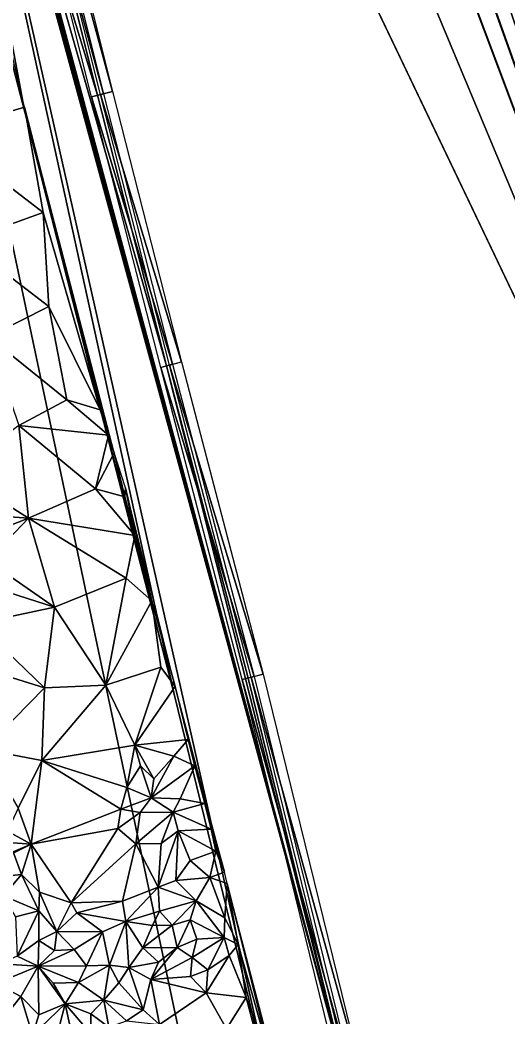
# Model space of a CAD drawing. Header units: metres. Extents: x -113 to 180, y -133 to 86.
# Drawn here: x -46.89 to -39, y -108.34 to -92.22 of the extents above; entities that cross this region are included whole.
import ezdxf

# ---------------------------------------------------------------- set-up
doc = ezdxf.new("R2010")
doc.units = ezdxf.units.M
for name, color, linetype, true_color in [('ACERA', 7, 'Continuous', 0xb9b3a6), ('ASFALTO', 7, 'Continuous', 0x4a4b4e), ('BORDILLO', 7, 'Continuous', 0xcfcac0), ('TERRENO', 7, 'Continuous', 0x9a9179)]:
    doc.layers.add(name, color=color, linetype=linetype, true_color=true_color)

msp = doc.modelspace()

# ---------------------------------------------------------------- linework, layer by layer
at = {"layer": 'ACERA'}
for points in [[(-41.555, -109.553, 80.019), (-47.747, -86.559, 80.117), (-49.586, -79.856, 80.172)], [(-41.555, -109.553, 80.019), (-49.586, -79.856, 80.172), (-49.147, -81.633, 80.166)], [(-41.555, -109.553, 80.019), (-49.147, -81.633, 80.166), (-48.838, -82.855, 80.162)], [(-48.838, -82.855, 80.162), (-49.286, -84.188, 80.196), (-46.813, -93.71, 80.131)], [(-48.838, -82.855, 80.162), (-46.813, -93.71, 80.131), (-44.389, -103.146, 80.132)], [(-48.838, -82.855, 80.162), (-44.389, -103.146, 80.132), (-42.755, -109.822, 80.127)], [(-41.555, -109.553, 80.019), (-48.838, -82.855, 80.162), (-42.755, -109.822, 80.127)], [(-49.286, -84.188, 80.066), (-46.813, -93.71, 80.001), (-46.813, -93.71, 80.131)], [(-49.286, -84.188, 80.066), (-46.813, -93.71, 80.131), (-49.286, -84.188, 80.196)], [(-41.555, -109.553, 80.019), (-47.655, -86.873, 80.116), (-47.747, -86.559, 80.117)], [(-45.634, -93.438, 80.058), (-47.31, -86.773, 80.099), (-47.655, -86.873, 80.116)], [(-44.518, -97.814, 80.001), (-45.634, -93.438, 80.058), (-47.655, -86.873, 80.116)], [(-41.555, -109.553, 80.019), (-44.518, -97.814, 80.001), (-47.655, -86.873, 80.116)], [(-45.634, -93.438, 79.928), (-47.31, -86.773, 79.969), (-47.31, -86.773, 80.099)], [(-45.634, -93.438, 79.928), (-47.31, -86.773, 80.099), (-45.634, -93.438, 80.058)], [(-44.518, -97.814, 79.871), (-45.634, -93.438, 79.928), (-45.634, -93.438, 80.058)], [(-44.518, -97.814, 79.871), (-45.634, -93.438, 80.058), (-44.518, -97.814, 80.001)], [(-46.813, -93.71, 80.131), (-45.691, -98.124, 80.05), (-44.389, -103.146, 80.132)], [(-46.813, -93.71, 80.001), (-45.691, -98.124, 79.92), (-45.691, -98.124, 80.05)], [(-46.813, -93.71, 80.001), (-45.691, -98.124, 80.05), (-46.813, -93.71, 80.131)], [(-41.555, -109.553, 80.019), (-43.198, -102.862, 80.044), (-44.518, -97.814, 80.001)], [(-43.198, -102.862, 79.914), (-44.518, -97.814, 79.871), (-44.518, -97.814, 80.001)], [(-43.198, -102.862, 79.914), (-44.518, -97.814, 80.001), (-43.198, -102.862, 80.044)], [(-45.691, -98.124, 79.92), (-44.389, -103.146, 80.002), (-44.389, -103.146, 80.132)], [(-45.691, -98.124, 79.92), (-44.389, -103.146, 80.132), (-45.691, -98.124, 80.05)], [(-41.555, -109.553, 79.889), (-43.198, -102.862, 79.914), (-43.198, -102.862, 80.044)], [(-41.555, -109.553, 79.889), (-43.198, -102.862, 80.044), (-41.555, -109.553, 80.019)], [(-44.389, -103.146, 80.002), (-42.755, -109.822, 79.997), (-42.755, -109.822, 80.127)], [(-44.389, -103.146, 80.002), (-42.755, -109.822, 80.127), (-44.389, -103.146, 80.132)]]:
    msp.add_3dface(points, dxfattribs=at)
at = {"layer": 'ASFALTO'}
for points in [[(-74.098, -10.856, 81.341), (-53.14, -66.909, 80.216), (-33.604, -107.754, 80.587)], [(-62.503, -30.938, 80.492), (-74.098, -10.856, 81.341), (-33.604, -107.754, 80.587)], [(-65.215, -13.39, 80.668), (-63.782, -19.387, 80.6), (-33.604, -107.754, 80.587)], [(-65.215, -13.39, 80.668), (-33.604, -107.754, 80.587), (-44.72, -63.472, 79.703)], [(-63.782, -19.387, 80.6), (-61.129, -30.584, 80.398), (-33.604, -107.754, 80.587)], [(-61.158, -30.633, 80.4), (-62.46, -30.956, 80.489), (-33.604, -107.754, 80.587)], [(-61.154, -30.632, 80.399), (-61.158, -30.633, 80.4), (-33.604, -107.754, 80.587)], [(-61.15, -30.63, 80.399), (-61.154, -30.632, 80.399), (-33.604, -107.754, 80.587)], [(-61.147, -30.628, 80.399), (-61.15, -30.63, 80.399), (-33.604, -107.754, 80.587)], [(-61.144, -30.626, 80.399), (-61.147, -30.628, 80.399), (-33.604, -107.754, 80.587)], [(-61.141, -30.624, 80.399), (-61.144, -30.626, 80.399), (-33.604, -107.754, 80.587)], [(-61.138, -30.621, 80.398), (-61.141, -30.624, 80.399), (-33.604, -107.754, 80.587)], [(-61.135, -30.618, 80.398), (-61.138, -30.621, 80.398), (-33.604, -107.754, 80.587)], [(-61.133, -30.615, 80.398), (-61.135, -30.618, 80.398), (-33.604, -107.754, 80.587)], [(-61.131, -30.611, 80.398), (-61.133, -30.615, 80.398), (-33.604, -107.754, 80.587)], [(-61.13, -30.607, 80.398), (-61.131, -30.611, 80.398), (-33.604, -107.754, 80.587)], [(-61.129, -30.604, 80.398), (-61.13, -30.607, 80.398), (-33.604, -107.754, 80.587)], [(-61.129, -30.584, 80.398), (-61.128, -30.588, 80.398), (-33.604, -107.754, 80.587)], [(-61.128, -30.6, 80.398), (-61.129, -30.604, 80.398), (-33.604, -107.754, 80.587)], [(-61.128, -30.588, 80.398), (-61.127, -30.592, 80.398), (-33.604, -107.754, 80.587)], [(-61.127, -30.596, 80.398), (-61.128, -30.6, 80.398), (-33.604, -107.754, 80.587)], [(-61.127, -30.592, 80.398), (-61.127, -30.596, 80.398), (-33.604, -107.754, 80.587)], [(-62.501, -30.941, 80.492), (-62.503, -30.938, 80.492), (-33.604, -107.754, 80.587)], [(-62.499, -30.944, 80.492), (-62.501, -30.941, 80.492), (-33.604, -107.754, 80.587)], [(-62.496, -30.947, 80.491), (-62.499, -30.944, 80.492), (-33.604, -107.754, 80.587)], [(-62.493, -30.949, 80.491), (-62.496, -30.947, 80.491), (-33.604, -107.754, 80.587)], [(-62.49, -30.952, 80.491), (-62.493, -30.949, 80.491), (-33.604, -107.754, 80.587)], [(-62.486, -30.954, 80.491), (-62.49, -30.952, 80.491), (-33.604, -107.754, 80.587)], [(-62.483, -30.955, 80.491), (-62.486, -30.954, 80.491), (-33.604, -107.754, 80.587)], [(-62.479, -30.956, 80.49), (-62.483, -30.955, 80.491), (-33.604, -107.754, 80.587)], [(-62.475, -30.957, 80.49), (-62.479, -30.956, 80.49), (-33.604, -107.754, 80.587)], [(-62.46, -30.956, 80.489), (-62.463, -30.957, 80.489), (-33.604, -107.754, 80.587)], [(-62.471, -30.957, 80.49), (-62.475, -30.957, 80.49), (-33.604, -107.754, 80.587)], [(-62.467, -30.957, 80.489), (-62.471, -30.957, 80.49), (-33.604, -107.754, 80.587)], [(-62.463, -30.957, 80.489), (-62.467, -30.957, 80.489), (-33.604, -107.754, 80.587)], [(-33.604, -107.754, 80.587), (-30.159, -91.749, 79.168), (-44.72, -63.472, 79.703)], [(-53.14, -66.911, 80.216), (-55.186, -88.259, 81.847), (-40.701, -125.661, 80.587)], [(-53.14, -66.909, 80.216), (-53.14, -66.911, 80.216), (-33.604, -107.754, 80.587)], [(-53.14, -66.911, 80.216), (-40.701, -125.661, 80.587), (-33.604, -107.754, 80.587)], [(-55.186, -88.259, 81.847), (-50.953, -104.828, 80.551), (-39.366, -129.601, 80.587)], [(-55.186, -88.259, 81.847), (-39.366, -129.601, 80.587), (-40.701, -125.661, 80.587)], [(-50.953, -104.828, 80.551), (-50.236, -107.747, 80.485), (-39.366, -129.601, 80.587)], [(-50.236, -107.747, 80.485), (-55.255, -116.933, 80.587), (-39.366, -129.601, 80.587)], [(-40.701, -125.661, 80.587), (-38.456, -121.404, 80.587), (-33.604, -107.754, 80.587)]]:
    msp.add_3dface(points, dxfattribs=at)
at = {"layer": 'BORDILLO'}
for points in [[(-48.139, -83.888, 80.151), (-47.945, -83.839, 80.142), (-45.537, -93.414, 80.062)], [(-47.994, -83.851, 80.144), (-47.8, -83.803, 80.136), (-45.392, -93.377, 80.053)], [(-48.139, -83.888, 80.151), (-45.537, -93.414, 80.062), (-45.731, -93.462, 80.074)], [(-47.994, -83.851, 80.144), (-45.392, -93.377, 80.053), (-45.586, -93.426, 80.065)], [(-45.731, -93.463, 80.074), (-45.537, -93.413, 80.062), (-44.421, -97.789, 80.004)], [(-45.731, -93.463, 80.074), (-44.421, -97.789, 80.004), (-44.614, -97.839, 80.018)], [(-45.586, -93.426, 80.065), (-45.392, -93.376, 80.053), (-44.275, -97.752, 79.994)], [(-45.586, -93.426, 80.065), (-44.275, -97.752, 79.994), (-44.469, -97.801, 80.008)], [(-44.614, -97.839, 80.018), (-44.421, -97.789, 80.004), (-43.101, -102.837, 80.049)], [(-44.614, -97.839, 80.018), (-43.101, -102.837, 80.049), (-43.295, -102.888, 80.06)], [(-44.469, -97.802, 80.008), (-44.276, -97.751, 79.994), (-42.956, -102.8, 80.041)], [(-44.469, -97.802, 80.008), (-42.956, -102.8, 80.041), (-43.149, -102.851, 80.052)], [(-43.295, -102.886, 80.06), (-43.101, -102.839, 80.049), (-41.458, -109.529, 80.024)], [(-43.15, -102.849, 80.052), (-42.955, -102.802, 80.041), (-41.312, -109.493, 80.016)], [(-43.15, -102.849, 80.052), (-41.312, -109.493, 80.016), (-41.506, -109.541, 80.026)], [(-43.295, -102.886, 80.06), (-41.458, -109.529, 80.024), (-41.652, -109.577, 80.033)]]:
    msp.add_3dface(points, dxfattribs=at)
at = {"layer": 'TERRENO'}
for points in [[(-48.203, -94.04, 80.2), (-46.819, -93.633, 80), (-47.085, -92.495, 79.928)], [(-48.203, -94.04, 80.2), (-46.517, -95.333, 80), (-46.819, -93.633, 80)], [(-46.517, -95.333, 80), (-45.594, -98.527, 79.909), (-46.819, -93.633, 80)], [(-45.46, -98.933, 79.929), (-45.365, -99.222, 79.928), (-46.819, -93.633, 80)], [(-45.594, -98.527, 79.909), (-45.46, -98.933, 79.929), (-46.819, -93.633, 80)], [(-47.806, -95.799, 80.2), (-46.517, -95.333, 80), (-48.203, -94.04, 80.2)], [(-46.421, -96.854, 80), (-46.517, -95.333, 80), (-47.806, -95.799, 80.2)], [(-46.517, -95.333, 80), (-46.421, -96.854, 80), (-45.594, -98.527, 79.909)], [(-46.421, -96.854, 80), (-47.806, -95.799, 80.2), (-47.4, -97.346, 80.2)], [(-46.133, -98.362, 80), (-46.421, -96.854, 80), (-47.4, -97.346, 80.2)], [(-45.594, -98.527, 79.909), (-46.421, -96.854, 80), (-46.133, -98.362, 80)], [(-46.906, -98.777, 80.2), (-46.133, -98.362, 80), (-47.4, -97.346, 80.2)], [(-46.906, -98.777, 80.2), (-45.46, -98.933, 79.929), (-46.133, -98.362, 80)], [(-45.46, -98.933, 79.929), (-45.594, -98.527, 79.909), (-46.133, -98.362, 80)], [(-46.906, -98.777, 80.2), (-47.917, -99.541, 80.349), (-46.754, -100.275, 80.2)], [(-45.669, -99.803, 80), (-46.906, -98.777, 80.2), (-46.754, -100.275, 80.2)], [(-45.46, -98.933, 79.929), (-46.906, -98.777, 80.2), (-45.669, -99.803, 80)], [(-45.365, -99.222, 79.928), (-45.46, -98.933, 79.929), (-45.669, -99.803, 80)], [(-45.365, -99.222, 79.928), (-45.669, -99.803, 80), (-45.192, -99.934, 79.914)], [(-45.365, -99.222, 79.928), (-45.192, -99.934, 79.914), (-45.184, -99.789, 79.913)], [(-47.917, -99.541, 80.349), (-47.664, -100.21, 80.342), (-46.754, -100.275, 80.2)], [(-45.192, -99.934, 79.914), (-45.034, -100.556, 79.931), (-45.184, -99.789, 79.913)], [(-44.756, -101.615, 79.962), (-44.381, -102.999, 79.979), (-45.184, -99.789, 79.913)], [(-45.034, -100.556, 79.931), (-44.756, -101.615, 79.962), (-45.184, -99.789, 79.913)], [(-45.034, -100.556, 79.931), (-45.669, -99.803, 80), (-46.754, -100.275, 80.2)], [(-45.192, -99.934, 79.914), (-45.669, -99.803, 80), (-45.034, -100.556, 79.931)], [(-47.664, -100.21, 80.342), (-47.262, -100.478, 80.293), (-46.754, -100.275, 80.2)], [(-46.332, -101.718, 80.2), (-46.754, -100.275, 80.2), (-47.418, -100.967, 80.321)], [(-46.754, -100.275, 80.2), (-47.262, -100.478, 80.293), (-47.418, -100.967, 80.321)], [(-45.034, -100.556, 79.931), (-46.754, -100.275, 80.2), (-45.174, -101.246, 80)], [(-46.754, -100.275, 80.2), (-46.332, -101.718, 80.2), (-45.174, -101.246, 80)], [(-44.756, -101.615, 79.962), (-45.034, -100.556, 79.931), (-45.174, -101.246, 80)], [(-47.515, -101.341, 80.359), (-46.332, -101.718, 80.2), (-47.418, -100.967, 80.321)], [(-46.332, -101.718, 80.2), (-45.501, -102.98, 80.2), (-45.174, -101.246, 80)], [(-45.501, -102.98, 80.2), (-44.756, -101.615, 79.962), (-45.174, -101.246, 80)], [(-47.515, -101.341, 80.359), (-47.576, -101.979, 80.4), (-46.332, -101.718, 80.2)], [(-47.576, -101.979, 80.4), (-46.494, -103.02, 80.4), (-46.332, -101.718, 80.2)], [(-46.494, -103.02, 80.4), (-45.501, -102.98, 80.2), (-46.332, -101.718, 80.2)], [(-45.501, -102.98, 80.2), (-44.613, -102.684, 80), (-44.756, -101.615, 79.962)], [(-44.756, -101.615, 79.962), (-44.613, -102.684, 80), (-44.381, -102.999, 79.979)], [(-47.576, -101.979, 80.4), (-47.691, -102.649, 80.512), (-46.494, -103.02, 80.4)], [(-47.691, -102.649, 80.512), (-47.476, -104.018, 80.6), (-46.494, -103.02, 80.4)], [(-45.034, -103.948, 80.4), (-44.613, -102.684, 80), (-45.501, -102.98, 80.2)], [(-44.613, -102.684, 80), (-45.034, -103.948, 80.4), (-44.381, -102.999, 79.979)], [(-46.494, -103.02, 80.4), (-47.476, -104.018, 80.6), (-46.537, -104.195, 80.6)], [(-45.501, -102.98, 80.2), (-46.494, -103.02, 80.4), (-46.537, -104.195, 80.6)], [(-45.034, -103.948, 80.4), (-45.501, -102.98, 80.2), (-46.537, -104.195, 80.6)], [(-45.034, -103.948, 80.4), (-44.172, -103.856, 80.001), (-44.381, -102.999, 79.979)], [(-44.381, -102.999, 79.979), (-44.172, -103.856, 80.001), (-43.58, -106.003, 79.956)], [(-45.034, -103.948, 80.4), (-46.537, -104.195, 80.6), (-45.162, -104.63, 80.697)], [(-44.939, -104.28, 80.492), (-45.034, -103.948, 80.4), (-45.162, -104.63, 80.697)], [(-45.034, -103.948, 80.4), (-44.399, -104.128, 80.2), (-44.172, -103.856, 80.001)], [(-45.034, -103.948, 80.4), (-44.724, -104.494, 80.497), (-44.399, -104.128, 80.2)], [(-44.724, -104.494, 80.497), (-45.034, -103.948, 80.4), (-44.939, -104.28, 80.492)], [(-44.172, -103.856, 80.001), (-44.399, -104.128, 80.2), (-44.061, -104.281, 80)], [(-44.172, -103.856, 80.001), (-44.061, -104.281, 80), (-43.58, -106.003, 79.956)], [(-47.476, -104.018, 80.6), (-46.918, -104.967, 80.714), (-46.537, -104.195, 80.6)], [(-44.724, -104.494, 80.497), (-44.77, -104.799, 80.509), (-44.399, -104.128, 80.2)], [(-44.399, -104.128, 80.2), (-44.77, -104.799, 80.509), (-44.061, -104.281, 80)], [(-46.918, -104.967, 80.714), (-46.708, -105.55, 80.66), (-46.537, -104.195, 80.6)], [(-46.708, -105.55, 80.66), (-45.259, -104.983, 80.729), (-46.537, -104.195, 80.6)], [(-46.537, -104.195, 80.6), (-45.259, -104.983, 80.729), (-45.162, -104.63, 80.697)], [(-44.77, -104.799, 80.509), (-44.939, -104.28, 80.492), (-45.162, -104.63, 80.697)], [(-44.77, -104.799, 80.509), (-44.724, -104.494, 80.497), (-44.939, -104.28, 80.492)], [(-44.77, -104.799, 80.509), (-44.297, -104.817, 80.228), (-44.061, -104.281, 80)], [(-44.297, -104.817, 80.228), (-43.899, -104.889, 79.964), (-44.061, -104.281, 80)], [(-44.061, -104.281, 80), (-43.899, -104.889, 79.964), (-43.58, -106.003, 79.956)], [(-45.259, -104.983, 80.729), (-44.77, -104.799, 80.509), (-45.162, -104.63, 80.697)], [(-44.945, -105.039, 80.675), (-44.77, -104.799, 80.509), (-45.259, -104.983, 80.729)], [(-44.415, -105.031, 80.406), (-44.77, -104.799, 80.509), (-44.945, -105.039, 80.675)], [(-44.77, -104.799, 80.509), (-44.415, -105.031, 80.406), (-44.297, -104.817, 80.228)], [(-44.415, -105.031, 80.406), (-43.899, -104.889, 79.964), (-44.297, -104.817, 80.228)], [(-43.899, -104.889, 79.964), (-44.415, -105.031, 80.406), (-43.799, -105.306, 79.993)], [(-43.899, -104.889, 79.964), (-43.799, -105.306, 79.993), (-43.58, -106.003, 79.956)], [(-46.708, -105.55, 80.66), (-46.918, -104.967, 80.714), (-47.094, -105.34, 80.652)], [(-45.259, -104.983, 80.729), (-46.708, -105.55, 80.66), (-45.305, -105.297, 80.748)], [(-44.945, -105.039, 80.675), (-45.259, -104.983, 80.729), (-45.305, -105.297, 80.748)], [(-45.016, -105.542, 80.764), (-44.945, -105.039, 80.675), (-45.305, -105.297, 80.748)], [(-44.415, -105.031, 80.406), (-44.945, -105.039, 80.675), (-45.016, -105.542, 80.764)], [(-44.415, -105.031, 80.406), (-45.016, -105.542, 80.764), (-44.609, -105.537, 80.554)], [(-44.33, -105.333, 80.403), (-44.415, -105.031, 80.406), (-44.609, -105.537, 80.554)], [(-44.415, -105.031, 80.406), (-44.33, -105.333, 80.403), (-43.799, -105.306, 79.993)], [(-47.378, -105.502, 80.554), (-46.708, -105.55, 80.66), (-47.094, -105.34, 80.652)], [(-46.708, -105.55, 80.66), (-46.062, -106.496, 80.6), (-45.305, -105.297, 80.748)], [(-46.062, -106.496, 80.6), (-45.016, -105.542, 80.764), (-45.305, -105.297, 80.748)], [(-44.656, -106.246, 80.659), (-44.33, -105.333, 80.403), (-44.609, -105.537, 80.554)], [(-44.33, -105.333, 80.403), (-44.656, -106.246, 80.659), (-44.371, -106.136, 80.519)], [(-44.136, -105.815, 80.402), (-44.33, -105.333, 80.403), (-44.371, -106.136, 80.519)], [(-44.33, -105.333, 80.403), (-43.723, -105.66, 80), (-43.799, -105.306, 79.993)], [(-43.723, -105.66, 80), (-44.33, -105.333, 80.403), (-44.136, -105.815, 80.402)], [(-43.799, -105.306, 79.993), (-43.723, -105.66, 80), (-43.58, -106.003, 79.956)], [(-46.708, -105.55, 80.66), (-47.378, -105.502, 80.554), (-47.267, -105.824, 80.54)], [(-47.003, -105.674, 80.635), (-46.708, -105.55, 80.66), (-47.267, -105.824, 80.54)], [(-46.866, -106.037, 80.577), (-46.708, -105.55, 80.66), (-47.003, -105.674, 80.635)], [(-46.708, -105.55, 80.66), (-46.866, -106.037, 80.577), (-46.576, -106.325, 80.549)], [(-46.062, -106.496, 80.6), (-46.708, -105.55, 80.66), (-46.576, -106.325, 80.549)], [(-46.062, -106.496, 80.6), (-45.231, -106.469, 80.64), (-45.016, -105.542, 80.764)], [(-45.016, -105.542, 80.764), (-45.231, -106.469, 80.64), (-44.656, -106.246, 80.659)], [(-45.016, -105.542, 80.764), (-44.656, -106.246, 80.659), (-44.609, -105.537, 80.554)], [(-47.415, -106.094, 80.474), (-46.866, -106.037, 80.577), (-47.003, -105.674, 80.635)], [(-43.819, -106.086, 80.2), (-43.723, -105.66, 80), (-44.136, -105.815, 80.402)], [(-43.723, -105.66, 80), (-43.819, -106.086, 80.2), (-43.58, -106.003, 79.956)], [(-43.819, -106.086, 80.2), (-44.136, -105.815, 80.402), (-44.371, -106.136, 80.519)], [(-46.866, -106.037, 80.577), (-47.415, -106.094, 80.474), (-47.156, -106.382, 80.464)], [(-46.587, -106.629, 80.507), (-46.866, -106.037, 80.577), (-47.156, -106.382, 80.464)], [(-46.866, -106.037, 80.577), (-46.587, -106.629, 80.507), (-46.576, -106.325, 80.549)], [(-44.039, -106.466, 80.401), (-43.819, -106.086, 80.2), (-44.371, -106.136, 80.519)], [(-43.819, -106.086, 80.2), (-44.039, -106.466, 80.401), (-43.575, -106.741, 80.118)], [(-43.819, -106.086, 80.2), (-43.537, -106.185, 79.971), (-43.58, -106.003, 79.956)], [(-43.819, -106.086, 80.2), (-43.575, -106.741, 80.118), (-43.537, -106.185, 79.971)], [(-45.231, -106.469, 80.64), (-45.177, -106.801, 80.634), (-44.656, -106.246, 80.659)], [(-44.656, -106.246, 80.659), (-45.177, -106.801, 80.634), (-44.634, -106.632, 80.526)], [(-44.656, -106.246, 80.659), (-44.039, -106.466, 80.401), (-44.371, -106.136, 80.519)], [(-44.039, -106.466, 80.401), (-44.656, -106.246, 80.659), (-44.634, -106.632, 80.526)], [(-43.537, -106.185, 79.971), (-43.575, -106.741, 80.118), (-43.361, -107.173, 80)], [(-43.537, -106.185, 79.971), (-42.786, -109.206, 79.973), (-42.491, -110.204, 79.937)], [(-42.786, -109.206, 79.973), (-43.537, -106.185, 79.971), (-43.361, -107.173, 80)], [(-46.587, -106.629, 80.507), (-47.156, -106.382, 80.464), (-46.965, -106.726, 80.451)], [(-46.587, -106.629, 80.507), (-46.296, -106.959, 80.507), (-46.576, -106.325, 80.549)], [(-46.296, -106.959, 80.507), (-46.062, -106.496, 80.6), (-46.576, -106.325, 80.549)], [(-46.062, -106.496, 80.6), (-46.296, -106.959, 80.507), (-45.968, -106.659, 80.619)], [(-45.231, -106.469, 80.64), (-46.062, -106.496, 80.6), (-45.968, -106.659, 80.619)], [(-45.177, -106.801, 80.634), (-45.231, -106.469, 80.64), (-45.968, -106.659, 80.619)], [(-44.429, -106.858, 80.411), (-44.039, -106.466, 80.401), (-44.634, -106.632, 80.526)], [(-44.039, -106.466, 80.401), (-44.429, -106.858, 80.411), (-44.137, -106.774, 80.391)], [(-43.589, -107.056, 80.211), (-44.039, -106.466, 80.401), (-44.137, -106.774, 80.391)], [(-44.039, -106.466, 80.401), (-43.589, -107.056, 80.211), (-43.575, -106.741, 80.118)], [(-46.934, -107.362, 80.394), (-46.587, -106.629, 80.507), (-46.965, -106.726, 80.451)], [(-46.587, -106.629, 80.507), (-46.934, -107.362, 80.394), (-46.584, -107.105, 80.456)], [(-46.296, -106.959, 80.507), (-46.587, -106.629, 80.507), (-46.584, -107.105, 80.456)], [(-46.296, -106.959, 80.507), (-45.557, -106.967, 80.614), (-45.968, -106.659, 80.619)], [(-45.557, -106.967, 80.614), (-45.177, -106.801, 80.634), (-45.968, -106.659, 80.619)], [(-45.177, -106.801, 80.634), (-44.747, -106.862, 80.586), (-44.634, -106.632, 80.526)], [(-44.747, -106.862, 80.586), (-44.429, -106.858, 80.411), (-44.634, -106.632, 80.526)], [(-45.177, -106.801, 80.634), (-45.557, -106.967, 80.614), (-45.44, -107.503, 80.549)], [(-45.13, -107.541, 80.548), (-45.177, -106.801, 80.634), (-45.44, -107.503, 80.549)], [(-45.177, -106.801, 80.634), (-44.903, -107.223, 80.627), (-44.747, -106.862, 80.586)], [(-45.177, -106.801, 80.634), (-45.13, -107.541, 80.548), (-44.903, -107.223, 80.627)], [(-44.747, -106.862, 80.586), (-44.903, -107.223, 80.627), (-44.429, -106.858, 80.411)], [(-44.903, -107.223, 80.627), (-44.345, -107.221, 80.525), (-44.429, -106.858, 80.411)], [(-44.429, -106.858, 80.411), (-44.345, -107.221, 80.525), (-44.137, -106.774, 80.391)], [(-44.345, -107.221, 80.525), (-44.028, -107.084, 80.384), (-44.137, -106.774, 80.391)], [(-44.028, -107.084, 80.384), (-43.589, -107.056, 80.211), (-44.137, -106.774, 80.391)], [(-43.575, -106.741, 80.118), (-43.589, -107.056, 80.211), (-43.361, -107.173, 80)], [(-46.33, -107.27, 80.474), (-46.296, -106.959, 80.507), (-46.584, -107.105, 80.456)], [(-46.296, -106.959, 80.507), (-46.33, -107.27, 80.474), (-46.015, -107.253, 80.516)], [(-45.557, -106.967, 80.614), (-46.296, -106.959, 80.507), (-46.015, -107.253, 80.516)], [(-45.812, -107.517, 80.495), (-45.557, -106.967, 80.614), (-46.015, -107.253, 80.516)], [(-45.44, -107.503, 80.549), (-45.557, -106.967, 80.614), (-45.812, -107.517, 80.495)], [(-43.589, -107.056, 80.211), (-44.028, -107.084, 80.384), (-44.103, -107.382, 80.42)], [(-43.853, -107.579, 80.369), (-43.589, -107.056, 80.211), (-44.103, -107.382, 80.42)], [(-43.507, -107.348, 80.266), (-43.589, -107.056, 80.211), (-43.853, -107.579, 80.369)], [(-43.589, -107.056, 80.211), (-43.507, -107.348, 80.266), (-43.361, -107.173, 80)], [(-46.934, -107.362, 80.394), (-46.596, -107.521, 80.422), (-46.584, -107.105, 80.456)], [(-46.596, -107.521, 80.422), (-46.33, -107.27, 80.474), (-46.584, -107.105, 80.456)], [(-44.028, -107.084, 80.384), (-44.345, -107.221, 80.525), (-44.103, -107.382, 80.42)], [(-43.507, -107.348, 80.266), (-43.229, -108.027, 80.119), (-43.361, -107.173, 80)], [(-43.229, -108.027, 80.119), (-42.786, -109.206, 79.973), (-43.361, -107.173, 80)], [(-47.211, -107.486, 80.373), (-46.596, -107.521, 80.422), (-46.934, -107.362, 80.394)], [(-46.596, -107.521, 80.422), (-45.812, -107.517, 80.495), (-46.015, -107.253, 80.516)], [(-46.33, -107.27, 80.474), (-46.596, -107.521, 80.422), (-46.015, -107.253, 80.516)], [(-44.903, -107.223, 80.627), (-45.13, -107.541, 80.548), (-44.649, -107.457, 80.65)], [(-44.345, -107.221, 80.525), (-44.903, -107.223, 80.627), (-44.649, -107.457, 80.65)], [(-44.345, -107.221, 80.525), (-44.774, -107.736, 80.603), (-44.103, -107.382, 80.42)], [(-44.774, -107.736, 80.603), (-44.345, -107.221, 80.525), (-44.649, -107.457, 80.65)], [(-43.507, -107.348, 80.266), (-43.853, -107.579, 80.369), (-43.88, -107.95, 80.418)], [(-43.229, -108.027, 80.119), (-43.507, -107.348, 80.266), (-43.88, -107.95, 80.418)], [(-46.596, -107.521, 80.422), (-47.211, -107.486, 80.373), (-47.281, -107.803, 80.351)], [(-46.596, -107.521, 80.422), (-47.281, -107.803, 80.351), (-46.876, -108.009, 80.346)], [(-46.596, -107.521, 80.422), (-46.876, -108.009, 80.346), (-46.585, -108.308, 80.341)], [(-45.812, -107.517, 80.495), (-46.596, -107.521, 80.422), (-45.944, -107.785, 80.44)], [(-46.596, -107.521, 80.422), (-46.351, -107.797, 80.4), (-45.944, -107.785, 80.44)], [(-46.158, -108.13, 80.382), (-46.596, -107.521, 80.422), (-46.585, -108.308, 80.341)], [(-46.596, -107.521, 80.422), (-46.158, -108.13, 80.382), (-46.351, -107.797, 80.4)], [(-45.44, -107.503, 80.549), (-45.812, -107.517, 80.495), (-45.944, -107.785, 80.44)], [(-45.534, -108.071, 80.412), (-45.44, -107.503, 80.549), (-45.944, -107.785, 80.44)], [(-45.44, -107.503, 80.549), (-45.534, -108.071, 80.412), (-45.293, -107.792, 80.489)], [(-45.13, -107.541, 80.548), (-45.44, -107.503, 80.549), (-45.293, -107.792, 80.489)], [(-45.13, -107.541, 80.548), (-45.293, -107.792, 80.489), (-44.897, -108.226, 80.402)], [(-45.13, -107.541, 80.548), (-44.774, -107.736, 80.603), (-44.649, -107.457, 80.65)], [(-44.774, -107.736, 80.603), (-45.13, -107.541, 80.548), (-44.897, -108.226, 80.402)], [(-44.774, -107.736, 80.603), (-44.13, -107.688, 80.412), (-44.103, -107.382, 80.42)], [(-44.13, -107.688, 80.412), (-43.853, -107.579, 80.369), (-44.103, -107.382, 80.42)], [(-44.13, -107.688, 80.412), (-44.774, -107.736, 80.603), (-43.88, -107.95, 80.418)], [(-43.853, -107.579, 80.369), (-44.13, -107.688, 80.412), (-43.88, -107.95, 80.418)], [(-46.876, -108.009, 80.346), (-47.281, -107.803, 80.351), (-47.203, -108.426, 80.336)], [(-46.351, -107.797, 80.4), (-46.158, -108.13, 80.382), (-45.944, -107.785, 80.44)], [(-46.158, -108.13, 80.382), (-45.534, -108.071, 80.412), (-45.944, -107.785, 80.44)], [(-45.293, -107.792, 80.489), (-45.534, -108.071, 80.412), (-44.897, -108.226, 80.402)], [(-44.636, -108.466, 80.399), (-44.774, -107.736, 80.603), (-44.897, -108.226, 80.402)], [(-44.774, -107.736, 80.603), (-44.636, -108.466, 80.399), (-43.88, -107.95, 80.418)], [(-46.876, -108.009, 80.346), (-47.203, -108.426, 80.336), (-46.687, -108.637, 80.328)], [(-46.585, -108.308, 80.341), (-46.876, -108.009, 80.346), (-46.687, -108.637, 80.328)], [(-44.636, -108.466, 80.399), (-43.551, -108.537, 80.2), (-43.88, -107.95, 80.418)], [(-43.551, -108.537, 80.2), (-43.229, -108.027, 80.119), (-43.88, -107.95, 80.418)], [(-46.158, -108.13, 80.382), (-46.687, -108.637, 80.328), (-46.324, -108.779, 80.316)], [(-46.158, -108.13, 80.382), (-46.585, -108.308, 80.341), (-46.687, -108.637, 80.328)], [(-46.039, -108.68, 80.311), (-46.158, -108.13, 80.382), (-46.324, -108.779, 80.316)], [(-45.534, -108.071, 80.412), (-46.158, -108.13, 80.382), (-45.745, -108.29, 80.38)], [(-46.158, -108.13, 80.382), (-45.746, -108.615, 80.319), (-45.745, -108.29, 80.38)], [(-45.746, -108.615, 80.319), (-46.158, -108.13, 80.382), (-46.039, -108.68, 80.311)], [(-45.453, -108.505, 80.345), (-45.534, -108.071, 80.412), (-45.745, -108.29, 80.38)], [(-45.534, -108.071, 80.412), (-45.166, -108.404, 80.363), (-44.897, -108.226, 80.402)], [(-45.534, -108.071, 80.412), (-45.453, -108.505, 80.345), (-45.166, -108.404, 80.363)], [(-43.229, -108.027, 80.119), (-43.551, -108.537, 80.2), (-43.063, -108.659, 80)], [(-42.786, -109.206, 79.973), (-43.229, -108.027, 80.119), (-43.063, -108.659, 80)], [(-45.746, -108.615, 80.319), (-45.453, -108.505, 80.345), (-45.745, -108.29, 80.38)], [(-45.166, -108.404, 80.363), (-44.636, -108.466, 80.399), (-44.897, -108.226, 80.402)]]:
    msp.add_3dface(points, dxfattribs=at)

doc.saveas('drawing.dxf')
